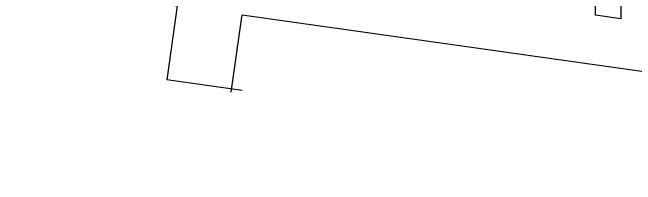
# Model space of a CAD drawing. Extents: x -294 to 276, y -108 to 146.
# Drawn here: x 40.93 to 64.71, y 73.27 to 79.82 of the extents above; entities that cross this region are included whole.
import ezdxf

# ---------------------------------------------------------------- set-up
doc = ezdxf.new("R2010")
doc.units = 0
doc.header["$MEASUREMENT"] = 0
doc.layers.add('OUTLINE', color=7, linetype='CONTINUOUS')

msp = doc.modelspace()

# ---------------------------------------------------------------- linework, layer by layer
at = {"layer": 'OUTLINE', "color": 1}
for points, knots in [([(64.1526, 79.5776), (64.1526, 79.5776), (64.1753, 98.2289), (64.1753, 98.2289), (64.1753, 98.2289), (64.1753, 98.2289), (63.1795, 98.4058), (63.1795, 98.4058), (63.1795, 98.4058), (63.1795, 98.4058), (63.1796, 79.7163), (63.1796, 79.7163), (63.1796, 79.7163), (63.1796, 79.7163), (64.1526, 79.5776), (64.1526, 79.5776)], [0, 0, 0, 0, 0.2, 0.2, 0.2, 0.2, 0.4, 0.4, 0.4, 0.4, 0.6, 0.6, 0.6, 0.6, 1, 1, 1, 1]), ([(21.1169, 80.8766), (21.1169, 80.8766), (21.5133, 83.6855), (21.5133, 83.6855), (21.5133, 83.6855), (21.5133, 83.6855), (47.2195, 80.0727), (47.2195, 80.0727), (47.2195, 80.0727), (47.2195, 80.0727), (46.8211, 77.2496), (46.8211, 77.2496)], [0, 0, 0, 0, 0.25, 0.25, 0.25, 0.25, 0.5, 0.5, 0.5, 0.5, 1, 1, 1, 1]), ([(49.2821, 76.7809), (49.2821, 76.7809), (49.6959, 79.7247), (49.6959, 79.7247), (49.6959, 79.7247), (49.6959, 79.7247), (75.4019, 76.1119), (75.4019, 76.1119), (75.4019, 76.1119), (75.4019, 76.1119), (75.0013, 73.2733), (75.0013, 73.2733)], [0, 0, 0, 0, 0.25, 0.25, 0.25, 0.25, 0.5, 0.5, 0.5, 0.5, 1, 1, 1, 1])]:
    msp.add_open_spline(points, degree=3, knots=knots, dxfattribs=at)
msp.add_open_spline([(49.6959, 76.8438), (49.6959, 76.8438), (46.821, 77.2494), (46.821, 77.2494)], degree=3, dxfattribs=at)

doc.saveas('drawing.dxf')
